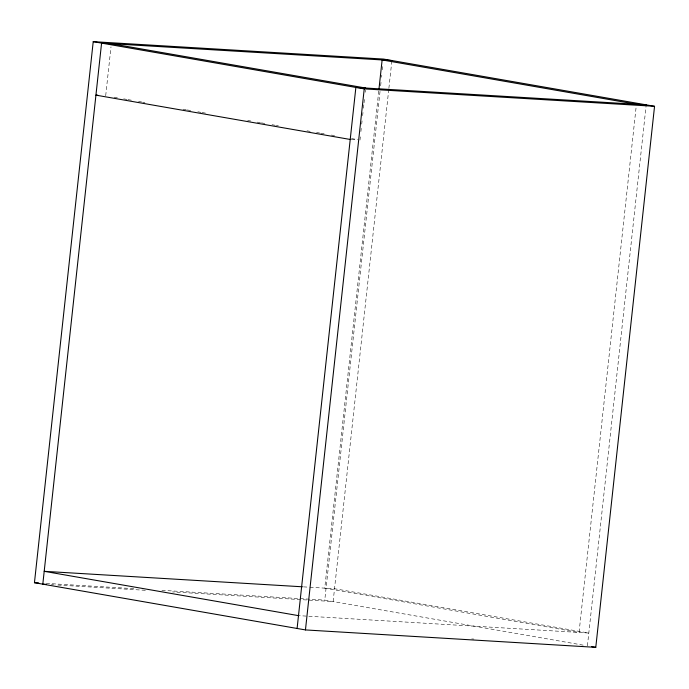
<?xml version="1.0" encoding="UTF-8"?>
<svg xmlns="http://www.w3.org/2000/svg" width="689" height="689" viewBox="0 0 689 689"><rect width="100%" height="100%" fill="white"/><g stroke="black" fill="none" stroke-linecap="round" stroke-linejoin="round"><path stroke-width="0.52" stroke-dasharray="3.44 2.58" d="M105.693 95.728L110.998 46.886M359.985 140.048L360.33 136.861M360.907 131.556L361.251 128.369M361.716 124.123L362.061 120.937M362.638 115.631L362.982 112.445M363.447 108.199L363.904 103.953M364.025 102.894L364.602 97.58M365.179 92.274L365.403 90.147M378.769 90.948L324.76 588.139L579.044 632.459L636.197 106.407M583.178 645.145L324.769 600.102L380.061 91.146M380.647 85.806L381.112 81.526M381.568 77.246L381.801 75.11M382.386 69.761L382.731 66.557M388.768 89.398L333.132 601.557L172.431 591.92M388.88 88.33L391.903 60.529M587.416 645.877L646.196 104.849M351.201 139.522L357.057 139.876M303.453 586.864L308.81 587.183M309.886 587.252L334.518 588.725L588.811 633.045L298.492 615.639M46.232 583.402L135.156 588.733M161.932 590.335L324.769 600.102M51.374 584.66L53.518 584.789M57.807 585.047L145.655 590.318M471.715 638.944L473.86 639.073M114.167 97.201L117.345 97.76M123.71 98.863L126.888 99.423M127.947 99.604L132.185 100.344M138.541 101.455L141.719 102.006M142.778 102.187L144.897 102.558M183.041 109.206L186.219 109.766M187.279 109.947L191.516 110.688M197.872 111.79L201.05 112.35M202.11 112.531L206.355 113.272M247.67 120.472L250.856 121.031M257.212 122.134L260.39 122.694M261.45 122.875L265.687 123.615M272.043 124.718L275.221 125.277M276.28 125.458L278.399 125.829M307.01 130.815L310.188 131.366M316.544 132.477L319.722 133.029M320.781 133.218L325.019 133.959M331.375 135.061L334.553 135.621M351.511 138.575L357.867 139.678"/><path stroke-width="1.03" d="M34.45 582.696L93.222 41.659L383.549 59.073L654.55 106.304L595.778 647.341L305.451 629.927L34.45 582.696L38.739 582.946M297.097 628.471L355.868 87.443L646.196 104.849M305.451 629.927L364.231 88.898L93.222 41.659M379.002 88.812L382.137 59.943L636.429 104.263M391.903 60.529L101.584 43.123L42.804 584.151L46.017 584.341M364.231 88.898L654.55 106.304M97.881 95.254L95.926 95.142L350.219 139.462M302.385 586.795L44.199 571.319L298.492 615.639M111.342 43.708L365.635 88.028M591.601 646.609L595.778 647.341"/></g></svg>
